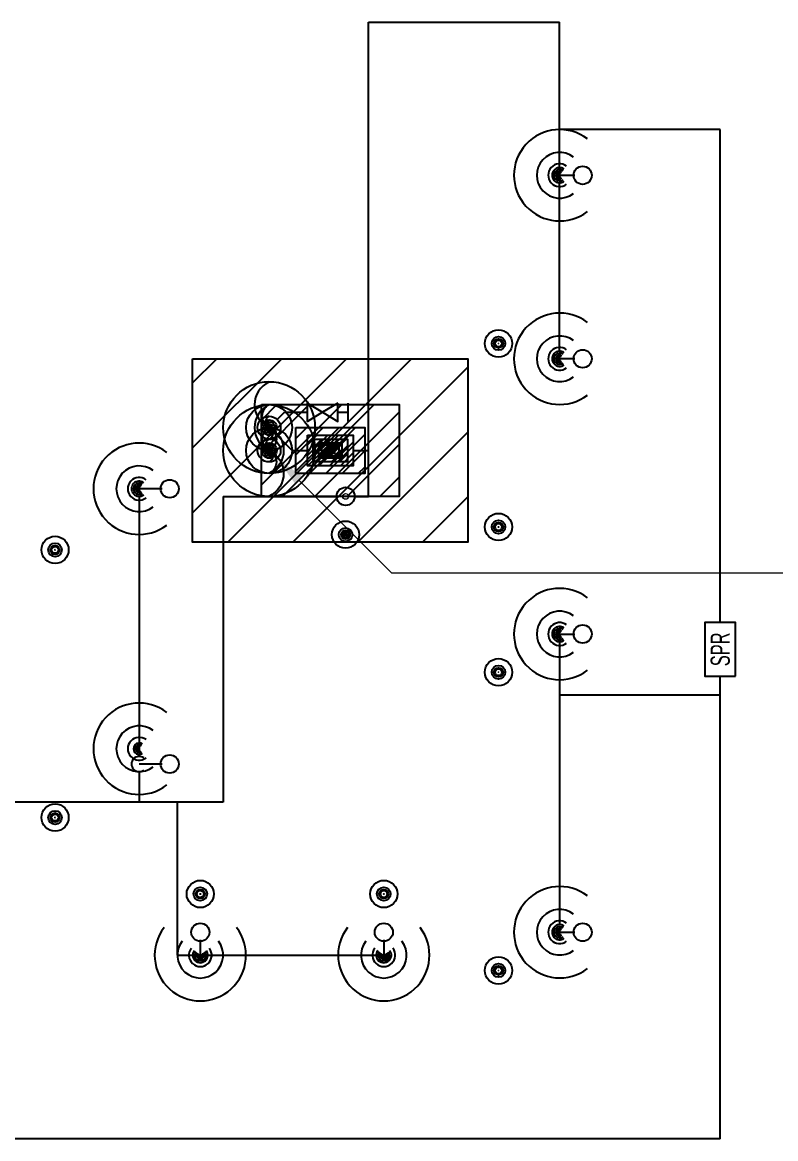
# Model space of a CAD drawing. Extents: x -3559 to 4847, y -109 to 1296.
# Drawn here: x -577 to -183, y 212 to 796 of the extents above; entities that cross this region are included whole.
import ezdxf
from ezdxf import colors
from ezdxf.entities.mleader import LeaderData, LeaderLine
from ezdxf.enums import TextEntityAlignment as Align
from ezdxf.math import Vec2, Vec3

# ---------------------------------------------------------------- set-up
doc = ezdxf.new("R2010")
doc.units = 0
doc.header["$LTSCALE"] = 48
doc.header["$MEASUREMENT"] = 0
for name, color, linetype in [('F-DRNP-N', 6, 'Continuous'), ('F-DRNP-N @ 1 (1)', 6, 'Continuous'), ('F-DRNP-N @ 1 (2)', 6, 'Continuous'), ('F-DRNP-N @ 12', 6, 'Continuous'), ('F-DRNP-N @ 128', 6, 'Continuous'), ('F-DRNP-N @ 16', 6, 'Continuous'), ('F-DRNP-N @ 192', 6, 'Continuous'), ('F-DRNP-N @ 2', 6, 'Continuous'), ('F-DRNP-N @ 24', 6, 'Continuous'), ('F-DRNP-N @ 384', 6, 'Continuous'), ('F-DRNP-N @ 4', 6, 'Continuous'), ('F-DRNP-N @ 48', 6, 'Continuous'), ('F-DRNP-N @ 64', 6, 'Continuous'), ('F-DRNP-N @ 768', 6, 'Continuous'), ('F-DRNP-N @ 8', 6, 'Continuous'), ('F-DRNP-N @ 96', 6, 'Continuous'), ('F-FP-N', 2, 'Continuous'), ('F-FP-N @ 1 (1)', 2, 'Continuous'), ('F-FP-N @ 1 (2)', 2, 'Continuous'), ('F-FP-N @ 12', 2, 'Continuous'), ('F-FP-N @ 128', 2, 'Continuous'), ('F-FP-N @ 16', 2, 'Continuous'), ('F-FP-N @ 192', 2, 'Continuous'), ('F-FP-N @ 2', 2, 'Continuous'), ('F-FP-N @ 24', 2, 'Continuous'), ('F-FP-N @ 384', 2, 'Continuous'), ('F-FP-N @ 4', 2, 'Continuous'), ('F-FP-N @ 48', 2, 'Continuous'), ('F-FP-N @ 64', 2, 'Continuous'), ('F-FP-N @ 768', 2, 'Continuous'), ('F-FP-N @ 8', 2, 'Continuous'), ('F-FP-N @ 96', 2, 'Continuous'), ('F-SPRK-HEAD-N', 2, 'Continuous'), ('F-SPRK-HEAD-N @ 1 (1)', 2, 'Continuous'), ('F-SPRK-HEAD-N @ 1 (2)', 2, 'Continuous'), ('F-SPRK-HEAD-N @ 128', 2, 'Continuous'), ('F-SPRK-HEAD-N @ 192', 2, 'Continuous'), ('F-SPRK-HEAD-N @ 48', 2, 'Continuous'), ('F-SPRK-HEAD-N @ 64', 2, 'Continuous'), ('F-SPRK-HEAD-N @ 96', 2, 'Continuous'), ('F-SPRN-N', 1, 'Continuous'), ('F-SPRN-N @ 1 (1)', 1, 'Continuous'), ('F-SPRN-N @ 1 (2)', 1, 'Continuous'), ('F-SPRN-N @ 12', 1, 'Continuous'), ('F-SPRN-N @ 128', 1, 'Continuous'), ('F-SPRN-N @ 16', 1, 'Continuous'), ('F-SPRN-N @ 192', 1, 'Continuous'), ('F-SPRN-N @ 2', 1, 'Continuous'), ('F-SPRN-N @ 24', 1, 'Continuous'), ('F-SPRN-N @ 384', 1, 'Continuous'), ('F-SPRN-N @ 4', 1, 'Continuous'), ('F-SPRN-N @ 48', 1, 'Continuous'), ('F-SPRN-N @ 64', 1, 'Continuous'), ('F-SPRN-N @ 768', 1, 'Continuous'), ('F-SPRN-N @ 8', 1, 'Continuous'), ('F-SPRN-N @ 96', 1, 'Continuous')]:
    doc.layers.add(name, color=color, linetype=linetype)
doc.layers.add('G-ANNO-TEXT', color=70, linetype='Continuous', lineweight=0)
doc.layers.get('0').freeze()
doc.styles.add('Arial', font='arial.ttf')
doc.styles.add('Arial Narrow', font='ARIALN.TTF')

# ---------------------------------------------------------------- blocks, each defined once
blk = doc.blocks.new('*U5')
blk.add_circle((0, 0), 0.03125)
blk = doc.blocks.new('*U748')
at = {"layer": 'F-FP-N @ 1 (1)'}
blk.add_blockref('*U5', (-448, 583.74), dxfattribs=at)
at = {"layer": 'F-FP-N @ 1 (2)'}
blk.add_blockref('*U5', (-448, 583.74), dxfattribs=at)
at = {"layer": 'F-FP-N @ 12', "xscale": 12, "yscale": 12, "zscale": 12}
blk.add_blockref('*U5', (-448, 583.74), dxfattribs=at)
at = {"layer": 'F-FP-N @ 128', "xscale": 128, "yscale": 128, "zscale": 128}
blk.add_blockref('*U5', (-448, 583.74), dxfattribs=at)
at = {"layer": 'F-FP-N @ 16', "xscale": 16, "yscale": 16, "zscale": 16}
blk.add_blockref('*U5', (-448, 583.74), dxfattribs=at)
at = {"layer": 'F-FP-N @ 192', "xscale": 192, "yscale": 192, "zscale": 192}
blk.add_blockref('*U5', (-448, 583.74), dxfattribs=at)
at = {"layer": 'F-FP-N @ 2', "xscale": 2, "yscale": 2, "zscale": 2}
blk.add_blockref('*U5', (-448, 583.74), dxfattribs=at)
at = {"layer": 'F-FP-N @ 24', "xscale": 24, "yscale": 24, "zscale": 24}
blk.add_blockref('*U5', (-448, 583.74), dxfattribs=at)
at = {"layer": 'F-FP-N @ 384', "xscale": 384, "yscale": 384, "zscale": 384}
blk.add_blockref('*U5', (-448, 583.74), dxfattribs=at)
at = {"layer": 'F-FP-N @ 4', "xscale": 4, "yscale": 4, "zscale": 4}
blk.add_blockref('*U5', (-448, 583.74), dxfattribs=at)
at = {"layer": 'F-FP-N @ 48', "xscale": 48, "yscale": 48, "zscale": 48}
blk.add_blockref('*U5', (-448, 583.74), dxfattribs=at)
at = {"layer": 'F-FP-N @ 64', "xscale": 64, "yscale": 64, "zscale": 64}
blk.add_blockref('*U5', (-448, 583.74), dxfattribs=at)
at = {"layer": 'F-FP-N @ 768', "xscale": 768, "yscale": 768, "zscale": 768}
blk.add_blockref('*U5', (-448, 583.74), dxfattribs=at)
at = {"layer": 'F-FP-N @ 8', "xscale": 8, "yscale": 8, "zscale": 8}
blk.add_blockref('*U5', (-448, 583.74), dxfattribs=at)
at = {"layer": 'F-FP-N @ 96', "xscale": 96, "yscale": 96, "zscale": 96}
blk.add_blockref('*U5', (-448, 583.74), dxfattribs=at)
blk = doc.blocks.new('*U749')
at = {"layer": 'F-DRNP-N @ 1 (1)'}
blk.add_blockref('*U5', (-448, 571.74), dxfattribs=at)
at = {"layer": 'F-DRNP-N @ 1 (2)'}
blk.add_blockref('*U5', (-448, 571.74), dxfattribs=at)
at = {"layer": 'F-DRNP-N @ 12', "xscale": 12, "yscale": 12, "zscale": 12}
blk.add_blockref('*U5', (-448, 571.74), dxfattribs=at)
at = {"layer": 'F-DRNP-N @ 128', "xscale": 128, "yscale": 128, "zscale": 128}
blk.add_blockref('*U5', (-448, 571.74), dxfattribs=at)
at = {"layer": 'F-DRNP-N @ 16', "xscale": 16, "yscale": 16, "zscale": 16}
blk.add_blockref('*U5', (-448, 571.74), dxfattribs=at)
at = {"layer": 'F-DRNP-N @ 192', "xscale": 192, "yscale": 192, "zscale": 192}
blk.add_blockref('*U5', (-448, 571.74), dxfattribs=at)
at = {"layer": 'F-DRNP-N @ 2', "xscale": 2, "yscale": 2, "zscale": 2}
blk.add_blockref('*U5', (-448, 571.74), dxfattribs=at)
at = {"layer": 'F-DRNP-N @ 24', "xscale": 24, "yscale": 24, "zscale": 24}
blk.add_blockref('*U5', (-448, 571.74), dxfattribs=at)
at = {"layer": 'F-DRNP-N @ 384', "xscale": 384, "yscale": 384, "zscale": 384}
blk.add_blockref('*U5', (-448, 571.74), dxfattribs=at)
at = {"layer": 'F-DRNP-N @ 4', "xscale": 4, "yscale": 4, "zscale": 4}
blk.add_blockref('*U5', (-448, 571.74), dxfattribs=at)
at = {"layer": 'F-DRNP-N @ 48', "xscale": 48, "yscale": 48, "zscale": 48}
blk.add_blockref('*U5', (-448, 571.74), dxfattribs=at)
at = {"layer": 'F-DRNP-N @ 64', "xscale": 64, "yscale": 64, "zscale": 64}
blk.add_blockref('*U5', (-448, 571.74), dxfattribs=at)
at = {"layer": 'F-DRNP-N @ 768', "xscale": 768, "yscale": 768, "zscale": 768}
blk.add_blockref('*U5', (-448, 571.74), dxfattribs=at)
at = {"layer": 'F-DRNP-N @ 8', "xscale": 8, "yscale": 8, "zscale": 8}
blk.add_blockref('*U5', (-448, 571.74), dxfattribs=at)
at = {"layer": 'F-DRNP-N @ 96', "xscale": 96, "yscale": 96, "zscale": 96}
blk.add_blockref('*U5', (-448, 571.74), dxfattribs=at)
blk = doc.blocks.new('*U8')
at = {"color": 0}
for p, q in [((0.1049, -0.0375), (0.1049, 0.0375)), ((0.0625, 0), (0.1049, 0))]:
    blk.add_line(p, q, dxfattribs=at)
for points in [[(-0.0625, 0.0375), (0, 0), (-0.0625, -0.0375)], [(0.0625, 0.0375), (0, 0), (0.0625, -0.0375)]]:
    blk.add_lwpolyline(points, close=True, dxfattribs=at)
blk = doc.blocks.new('*U9')
h = blk.add_hatch()
h.set_pattern_fill('ANSI31', color=256, scale=0.25)
h.set_pattern_definition([(45, (-0.016827, -0.005125), (-0.022097, 0.022097), [])])
h.paths.add_polyline_path([(0.09375, 0.0625), (-0.09375, 0.0625), (-0.09375, -0.0625), (0.09375, -0.0625)])
blk.add_lwpolyline([(-0.09375, 0.0625), (0.09375, 0.0625), (0.09375, -0.0625), (-0.09375, -0.0625)], close=True)
blk = doc.blocks.new('*U751')
at = {"layer": 'F-FP-N @ 1 (1)'}
blk.add_blockref('*U9', (-416, 571.74), dxfattribs=at)
at = {"layer": 'F-FP-N @ 1 (2)'}
blk.add_blockref('*U9', (-416, 571.74), dxfattribs=at)
at = {"layer": 'F-FP-N @ 12', "xscale": 12, "yscale": 12, "zscale": 12}
blk.add_blockref('*U9', (-416, 571.74), dxfattribs=at)
at = {"layer": 'F-FP-N @ 128', "xscale": 128, "yscale": 128, "zscale": 128}
blk.add_blockref('*U9', (-416, 571.74), dxfattribs=at)
at = {"layer": 'F-FP-N @ 16', "xscale": 16, "yscale": 16, "zscale": 16}
blk.add_blockref('*U9', (-416, 571.74), dxfattribs=at)
at = {"layer": 'F-FP-N @ 192', "xscale": 192, "yscale": 192, "zscale": 192}
blk.add_blockref('*U9', (-416, 571.74), dxfattribs=at)
at = {"layer": 'F-FP-N @ 2', "xscale": 2, "yscale": 2, "zscale": 2}
blk.add_blockref('*U9', (-416, 571.74), dxfattribs=at)
at = {"layer": 'F-FP-N @ 24', "xscale": 24, "yscale": 24, "zscale": 24}
blk.add_blockref('*U9', (-416, 571.74), dxfattribs=at)
at = {"layer": 'F-FP-N @ 384', "xscale": 384, "yscale": 384, "zscale": 384}
blk.add_blockref('*U9', (-416, 571.74), dxfattribs=at)
at = {"layer": 'F-FP-N @ 4', "xscale": 4, "yscale": 4, "zscale": 4}
blk.add_blockref('*U9', (-416, 571.74), dxfattribs=at)
at = {"layer": 'F-FP-N @ 48', "xscale": 48, "yscale": 48, "zscale": 48}
blk.add_blockref('*U9', (-416, 571.74), dxfattribs=at)
at = {"layer": 'F-FP-N @ 64', "xscale": 64, "yscale": 64, "zscale": 64}
blk.add_blockref('*U9', (-416, 571.74), dxfattribs=at)
at = {"layer": 'F-FP-N @ 768', "xscale": 768, "yscale": 768, "zscale": 768}
blk.add_blockref('*U9', (-416, 571.74), dxfattribs=at)
at = {"layer": 'F-FP-N @ 8', "xscale": 8, "yscale": 8, "zscale": 8}
blk.add_blockref('*U9', (-416, 571.74), dxfattribs=at)
at = {"layer": 'F-FP-N @ 96', "xscale": 96, "yscale": 96, "zscale": 96}
blk.add_blockref('*U9', (-416, 571.74), dxfattribs=at)
blk = doc.blocks.new('*U6')
blk.add_lwpolyline([(0, 0.03112, 0.634258), (0, 0, -0.634258), (0, -0.03112)], format="xyb")
blk.add_circle((0, 0), 0.03125)
blk = doc.blocks.new('*U752')
at = {"layer": 'F-FP-N @ 1 (1)'}
blk.add_blockref('*U6', (-448, 583.74), dxfattribs=at)
at = {"layer": 'F-FP-N @ 1 (2)'}
blk.add_blockref('*U6', (-448, 583.74), dxfattribs=at)
at = {"layer": 'F-FP-N @ 12', "xscale": 12, "yscale": 12, "zscale": 12}
blk.add_blockref('*U6', (-448, 583.74), dxfattribs=at)
at = {"layer": 'F-FP-N @ 128', "xscale": 128, "yscale": 128, "zscale": 128}
blk.add_blockref('*U6', (-448, 583.74), dxfattribs=at)
at = {"layer": 'F-FP-N @ 16', "xscale": 16, "yscale": 16, "zscale": 16}
blk.add_blockref('*U6', (-448, 583.74), dxfattribs=at)
at = {"layer": 'F-FP-N @ 192', "xscale": 192, "yscale": 192, "zscale": 192}
blk.add_blockref('*U6', (-448, 583.74), dxfattribs=at)
at = {"layer": 'F-FP-N @ 2', "xscale": 2, "yscale": 2, "zscale": 2}
blk.add_blockref('*U6', (-448, 583.74), dxfattribs=at)
at = {"layer": 'F-FP-N @ 24', "xscale": 24, "yscale": 24, "zscale": 24}
blk.add_blockref('*U6', (-448, 583.74), dxfattribs=at)
at = {"layer": 'F-FP-N @ 384', "xscale": 384, "yscale": 384, "zscale": 384}
blk.add_blockref('*U6', (-448, 583.74), dxfattribs=at)
at = {"layer": 'F-FP-N @ 4', "xscale": 4, "yscale": 4, "zscale": 4}
blk.add_blockref('*U6', (-448, 583.74), dxfattribs=at)
at = {"layer": 'F-FP-N @ 48', "xscale": 48, "yscale": 48, "zscale": 48}
blk.add_blockref('*U6', (-448, 583.74), dxfattribs=at)
at = {"layer": 'F-FP-N @ 64', "xscale": 64, "yscale": 64, "zscale": 64}
blk.add_blockref('*U6', (-448, 583.74), dxfattribs=at)
at = {"layer": 'F-FP-N @ 768', "xscale": 768, "yscale": 768, "zscale": 768}
blk.add_blockref('*U6', (-448, 583.74), dxfattribs=at)
at = {"layer": 'F-FP-N @ 8', "xscale": 8, "yscale": 8, "zscale": 8}
blk.add_blockref('*U6', (-448, 583.74), dxfattribs=at)
at = {"layer": 'F-FP-N @ 96', "xscale": 96, "yscale": 96, "zscale": 96}
blk.add_blockref('*U6', (-448, 583.74), dxfattribs=at)
blk = doc.blocks.new('*U753')
at = {"layer": 'F-DRNP-N @ 1 (1)'}
blk.add_blockref('*U6', (-448, 571.74), dxfattribs=at)
at = {"layer": 'F-DRNP-N @ 1 (2)'}
blk.add_blockref('*U6', (-448, 571.74), dxfattribs=at)
at = {"layer": 'F-DRNP-N @ 12', "xscale": 12, "yscale": 12, "zscale": 12}
blk.add_blockref('*U6', (-448, 571.74), dxfattribs=at)
at = {"layer": 'F-DRNP-N @ 128', "xscale": 128, "yscale": 128, "zscale": 128}
blk.add_blockref('*U6', (-448, 571.74), dxfattribs=at)
at = {"layer": 'F-DRNP-N @ 16', "xscale": 16, "yscale": 16, "zscale": 16}
blk.add_blockref('*U6', (-448, 571.74), dxfattribs=at)
at = {"layer": 'F-DRNP-N @ 192', "xscale": 192, "yscale": 192, "zscale": 192}
blk.add_blockref('*U6', (-448, 571.74), dxfattribs=at)
at = {"layer": 'F-DRNP-N @ 2', "xscale": 2, "yscale": 2, "zscale": 2}
blk.add_blockref('*U6', (-448, 571.74), dxfattribs=at)
at = {"layer": 'F-DRNP-N @ 24', "xscale": 24, "yscale": 24, "zscale": 24}
blk.add_blockref('*U6', (-448, 571.74), dxfattribs=at)
at = {"layer": 'F-DRNP-N @ 384', "xscale": 384, "yscale": 384, "zscale": 384}
blk.add_blockref('*U6', (-448, 571.74), dxfattribs=at)
at = {"layer": 'F-DRNP-N @ 4', "xscale": 4, "yscale": 4, "zscale": 4}
blk.add_blockref('*U6', (-448, 571.74), dxfattribs=at)
at = {"layer": 'F-DRNP-N @ 48', "xscale": 48, "yscale": 48, "zscale": 48}
blk.add_blockref('*U6', (-448, 571.74), dxfattribs=at)
at = {"layer": 'F-DRNP-N @ 64', "xscale": 64, "yscale": 64, "zscale": 64}
blk.add_blockref('*U6', (-448, 571.74), dxfattribs=at)
at = {"layer": 'F-DRNP-N @ 768', "xscale": 768, "yscale": 768, "zscale": 768}
blk.add_blockref('*U6', (-448, 571.74), dxfattribs=at)
at = {"layer": 'F-DRNP-N @ 8', "xscale": 8, "yscale": 8, "zscale": 8}
blk.add_blockref('*U6', (-448, 571.74), dxfattribs=at)
at = {"layer": 'F-DRNP-N @ 96', "xscale": 96, "yscale": 96, "zscale": 96}
blk.add_blockref('*U6', (-448, 571.74), dxfattribs=at)
blk = doc.blocks.new('*U18')
at = {"layer": 'DEFPOINTS'}
blk.add_lwpolyline([(-0.11, -0.0625), (0.11, -0.0625), (0.11, 0.0625), (-0.11, 0.0625)], close=True, dxfattribs=at)
at = {"style": 'Arial Narrow', "width": 0.75}
blk.add_text('SPR', height=0.07812, dxfattribs=at).set_placement((0, 0), align=Align.MIDDLE)
blk = doc.blocks.new('*U12')
blk.add_circle((0, 0), 0.0371)
blk = doc.blocks.new('*U758')
at = {"layer": 'F-SPRK-HEAD-N @ 1 (1)'}
blk.add_blockref('*U12', (-484, 339.74), dxfattribs=at)
at = {"layer": 'F-SPRK-HEAD-N @ 1 (2)'}
blk.add_blockref('*U12', (-484, 339.74), dxfattribs=at)
at = {"layer": 'F-SPRK-HEAD-N @ 128', "xscale": 128, "yscale": 128, "zscale": 128}
blk.add_blockref('*U12', (-484, 319.74), dxfattribs=at)
at = {"layer": 'F-SPRK-HEAD-N @ 192', "xscale": 192, "yscale": 192, "zscale": 192}
blk.add_blockref('*U12', (-484, 339.74), dxfattribs=at)
at = {"layer": 'F-SPRK-HEAD-N @ 48', "xscale": 48, "yscale": 48, "zscale": 48}
blk.add_blockref('*U12', (-484, 339.74), dxfattribs=at)
at = {"layer": 'F-SPRK-HEAD-N @ 64', "xscale": 64, "yscale": 64, "zscale": 64}
blk.add_blockref('*U12', (-484, 339.74), dxfattribs=at)
at = {"layer": 'F-SPRK-HEAD-N @ 96', "xscale": 96, "yscale": 96, "zscale": 96}
blk.add_blockref('*U12', (-484, 339.74), dxfattribs=at)
blk = doc.blocks.new('*U759')
at = {"layer": 'F-SPRK-HEAD-N @ 1 (1)'}
blk.add_blockref('*U12', (-388, 339.74), dxfattribs=at)
at = {"layer": 'F-SPRK-HEAD-N @ 1 (2)'}
blk.add_blockref('*U12', (-388, 339.74), dxfattribs=at)
at = {"layer": 'F-SPRK-HEAD-N @ 128', "xscale": 128, "yscale": 128, "zscale": 128}
blk.add_blockref('*U12', (-388, 319.74), dxfattribs=at)
at = {"layer": 'F-SPRK-HEAD-N @ 192', "xscale": 192, "yscale": 192, "zscale": 192}
blk.add_blockref('*U12', (-388, 339.74), dxfattribs=at)
at = {"layer": 'F-SPRK-HEAD-N @ 48', "xscale": 48, "yscale": 48, "zscale": 48}
blk.add_blockref('*U12', (-388, 339.74), dxfattribs=at)
at = {"layer": 'F-SPRK-HEAD-N @ 64', "xscale": 64, "yscale": 64, "zscale": 64}
blk.add_blockref('*U12', (-388, 339.74), dxfattribs=at)
at = {"layer": 'F-SPRK-HEAD-N @ 96', "xscale": 96, "yscale": 96, "zscale": 96}
blk.add_blockref('*U12', (-388, 339.74), dxfattribs=at)
blk = doc.blocks.new('*U13')
at = {"linetype": 'Continuous'}
blk.add_arc((0, 0), 0.03112, 232.56697, 127.43303, dxfattribs=at)
blk = doc.blocks.new('*U764')
at = {"layer": 'F-SPRN-N @ 1 (1)', "rotation": 270}
blk.add_blockref('*U13', (-484, 307.74), dxfattribs=at)
at = {"layer": 'F-SPRN-N @ 1 (2)', "rotation": 270}
blk.add_blockref('*U13', (-484, 307.74), dxfattribs=at)
at = {"layer": 'F-SPRN-N @ 12', "xscale": 12, "yscale": 12, "zscale": 12, "rotation": 270}
blk.add_blockref('*U13', (-484, 307.74), dxfattribs=at)
at = {"layer": 'F-SPRN-N @ 128', "xscale": 128, "yscale": 128, "zscale": 128, "rotation": 270}
blk.add_blockref('*U13', (-484, 307.74), dxfattribs=at)
at = {"layer": 'F-SPRN-N @ 16', "xscale": 16, "yscale": 16, "zscale": 16, "rotation": 270}
blk.add_blockref('*U13', (-484, 307.74), dxfattribs=at)
at = {"layer": 'F-SPRN-N @ 192', "xscale": 192, "yscale": 192, "zscale": 192, "rotation": 270}
blk.add_blockref('*U13', (-484, 307.74), dxfattribs=at)
at = {"layer": 'F-SPRN-N @ 2', "xscale": 2, "yscale": 2, "zscale": 2, "rotation": 270}
blk.add_blockref('*U13', (-484, 307.74), dxfattribs=at)
at = {"layer": 'F-SPRN-N @ 24', "xscale": 24, "yscale": 24, "zscale": 24, "rotation": 270}
blk.add_blockref('*U13', (-484, 307.74), dxfattribs=at)
at = {"layer": 'F-SPRN-N @ 384', "xscale": 384, "yscale": 384, "zscale": 384, "rotation": 270}
blk.add_blockref('*U13', (-484, 307.74), dxfattribs=at)
at = {"layer": 'F-SPRN-N @ 4', "xscale": 4, "yscale": 4, "zscale": 4, "rotation": 270}
blk.add_blockref('*U13', (-484, 307.74), dxfattribs=at)
at = {"layer": 'F-SPRN-N @ 48', "xscale": 48, "yscale": 48, "zscale": 48, "rotation": 270}
blk.add_blockref('*U13', (-484, 307.74), dxfattribs=at)
at = {"layer": 'F-SPRN-N @ 64', "xscale": 64, "yscale": 64, "zscale": 64, "rotation": 270}
blk.add_blockref('*U13', (-484, 307.74), dxfattribs=at)
at = {"layer": 'F-SPRN-N @ 768', "xscale": 768, "yscale": 768, "zscale": 768, "rotation": 270}
blk.add_blockref('*U13', (-484, 307.74), dxfattribs=at)
at = {"layer": 'F-SPRN-N @ 8', "xscale": 8, "yscale": 8, "zscale": 8, "rotation": 270}
blk.add_blockref('*U13', (-484, 307.74), dxfattribs=at)
at = {"layer": 'F-SPRN-N @ 96', "xscale": 96, "yscale": 96, "zscale": 96, "rotation": 270}
blk.add_blockref('*U13', (-484, 307.74), dxfattribs=at)
blk = doc.blocks.new('*U765')
at = {"layer": 'F-SPRN-N @ 1 (1)', "rotation": 270}
blk.add_blockref('*U13', (-388, 307.74), dxfattribs=at)
at = {"layer": 'F-SPRN-N @ 1 (2)', "rotation": 270}
blk.add_blockref('*U13', (-388, 307.74), dxfattribs=at)
at = {"layer": 'F-SPRN-N @ 12', "xscale": 12, "yscale": 12, "zscale": 12, "rotation": 270}
blk.add_blockref('*U13', (-388, 307.74), dxfattribs=at)
at = {"layer": 'F-SPRN-N @ 128', "xscale": 128, "yscale": 128, "zscale": 128, "rotation": 270}
blk.add_blockref('*U13', (-388, 307.74), dxfattribs=at)
at = {"layer": 'F-SPRN-N @ 16', "xscale": 16, "yscale": 16, "zscale": 16, "rotation": 270}
blk.add_blockref('*U13', (-388, 307.74), dxfattribs=at)
at = {"layer": 'F-SPRN-N @ 192', "xscale": 192, "yscale": 192, "zscale": 192, "rotation": 270}
blk.add_blockref('*U13', (-388, 307.74), dxfattribs=at)
at = {"layer": 'F-SPRN-N @ 2', "xscale": 2, "yscale": 2, "zscale": 2, "rotation": 270}
blk.add_blockref('*U13', (-388, 307.74), dxfattribs=at)
at = {"layer": 'F-SPRN-N @ 24', "xscale": 24, "yscale": 24, "zscale": 24, "rotation": 270}
blk.add_blockref('*U13', (-388, 307.74), dxfattribs=at)
at = {"layer": 'F-SPRN-N @ 384', "xscale": 384, "yscale": 384, "zscale": 384, "rotation": 270}
blk.add_blockref('*U13', (-388, 307.74), dxfattribs=at)
at = {"layer": 'F-SPRN-N @ 4', "xscale": 4, "yscale": 4, "zscale": 4, "rotation": 270}
blk.add_blockref('*U13', (-388, 307.74), dxfattribs=at)
at = {"layer": 'F-SPRN-N @ 48', "xscale": 48, "yscale": 48, "zscale": 48, "rotation": 270}
blk.add_blockref('*U13', (-388, 307.74), dxfattribs=at)
at = {"layer": 'F-SPRN-N @ 64', "xscale": 64, "yscale": 64, "zscale": 64, "rotation": 270}
blk.add_blockref('*U13', (-388, 307.74), dxfattribs=at)
at = {"layer": 'F-SPRN-N @ 768', "xscale": 768, "yscale": 768, "zscale": 768, "rotation": 270}
blk.add_blockref('*U13', (-388, 307.74), dxfattribs=at)
at = {"layer": 'F-SPRN-N @ 8', "xscale": 8, "yscale": 8, "zscale": 8, "rotation": 270}
blk.add_blockref('*U13', (-388, 307.74), dxfattribs=at)
at = {"layer": 'F-SPRN-N @ 96', "xscale": 96, "yscale": 96, "zscale": 96, "rotation": 270}
blk.add_blockref('*U13', (-388, 307.74), dxfattribs=at)
blk = doc.blocks.new('*U795')
at = {"layer": 'F-SPRK-HEAD-N @ 1 (1)'}
blk.add_blockref('*U12', (-328, 299.74), dxfattribs=at)
at = {"layer": 'F-SPRK-HEAD-N @ 1 (2)'}
blk.add_blockref('*U12', (-328, 299.74), dxfattribs=at)
at = {"layer": 'F-SPRK-HEAD-N @ 128', "xscale": 128, "yscale": 128, "zscale": 128}
blk.add_blockref('*U12', (-284, 319.74), dxfattribs=at)
at = {"layer": 'F-SPRK-HEAD-N @ 192', "xscale": 192, "yscale": 192, "zscale": 192}
blk.add_blockref('*U12', (-328, 299.74), dxfattribs=at)
at = {"layer": 'F-SPRK-HEAD-N @ 48', "xscale": 48, "yscale": 48, "zscale": 48}
blk.add_blockref('*U12', (-328, 299.74), dxfattribs=at)
at = {"layer": 'F-SPRK-HEAD-N @ 64', "xscale": 64, "yscale": 64, "zscale": 64}
blk.add_blockref('*U12', (-328, 299.74), dxfattribs=at)
at = {"layer": 'F-SPRK-HEAD-N @ 96', "xscale": 96, "yscale": 96, "zscale": 96}
blk.add_blockref('*U12', (-328, 299.74), dxfattribs=at)
blk = doc.blocks.new('*U796')
at = {"layer": 'F-SPRK-HEAD-N @ 1 (1)'}
blk.add_blockref('*U12', (-328, 531.74), dxfattribs=at)
at = {"layer": 'F-SPRK-HEAD-N @ 1 (2)'}
blk.add_blockref('*U12', (-328, 531.74), dxfattribs=at)
at = {"layer": 'F-SPRK-HEAD-N @ 128', "xscale": 128, "yscale": 128, "zscale": 128}
blk.add_blockref('*U12', (-284, 619.74), dxfattribs=at)
at = {"layer": 'F-SPRK-HEAD-N @ 192', "xscale": 192, "yscale": 192, "zscale": 192}
blk.add_blockref('*U12', (-328, 531.74), dxfattribs=at)
at = {"layer": 'F-SPRK-HEAD-N @ 48', "xscale": 48, "yscale": 48, "zscale": 48}
blk.add_blockref('*U12', (-328, 531.74), dxfattribs=at)
at = {"layer": 'F-SPRK-HEAD-N @ 64', "xscale": 64, "yscale": 64, "zscale": 64}
blk.add_blockref('*U12', (-328, 531.74), dxfattribs=at)
at = {"layer": 'F-SPRK-HEAD-N @ 96', "xscale": 96, "yscale": 96, "zscale": 96}
blk.add_blockref('*U12', (-328, 531.74), dxfattribs=at)
blk = doc.blocks.new('*U14')
blk.add_circle((0, 0), 0.0371)
at = {"color": 7, "lineweight": 0}
blk.add_circle((0, 0), 0.0117, dxfattribs=at)
blk = doc.blocks.new('*U799')
at = {"layer": 'F-SPRK-HEAD-N @ 1 (1)'}
blk.add_blockref('*U14', (-408, 527.74), dxfattribs=at)
at = {"layer": 'F-SPRK-HEAD-N @ 1 (2)'}
blk.add_blockref('*U14', (-408, 527.74), dxfattribs=at)
at = {"layer": 'F-SPRK-HEAD-N @ 128', "xscale": 128, "yscale": 128, "zscale": 128}
blk.add_blockref('*U14', (-408, 547.74), dxfattribs=at)
at = {"layer": 'F-SPRK-HEAD-N @ 192', "xscale": 192, "yscale": 192, "zscale": 192}
blk.add_blockref('*U14', (-408, 527.74), dxfattribs=at)
at = {"layer": 'F-SPRK-HEAD-N @ 48', "xscale": 48, "yscale": 48, "zscale": 48}
blk.add_blockref('*U14', (-408, 527.74), dxfattribs=at)
at = {"layer": 'F-SPRK-HEAD-N @ 64', "xscale": 64, "yscale": 64, "zscale": 64}
blk.add_blockref('*U14', (-408, 527.74), dxfattribs=at)
at = {"layer": 'F-SPRK-HEAD-N @ 96', "xscale": 96, "yscale": 96, "zscale": 96}
blk.add_blockref('*U14', (-408, 527.74), dxfattribs=at)
blk = doc.blocks.new('*U800')
at = {"layer": 'F-SPRK-HEAD-N @ 1 (1)'}
blk.add_blockref('*U12', (-328, 455.74), dxfattribs=at)
at = {"layer": 'F-SPRK-HEAD-N @ 1 (2)'}
blk.add_blockref('*U12', (-328, 455.74), dxfattribs=at)
at = {"layer": 'F-SPRK-HEAD-N @ 128', "xscale": 128, "yscale": 128, "zscale": 128}
blk.add_blockref('*U12', (-284, 475.74), dxfattribs=at)
at = {"layer": 'F-SPRK-HEAD-N @ 192', "xscale": 192, "yscale": 192, "zscale": 192}
blk.add_blockref('*U12', (-328, 455.74), dxfattribs=at)
at = {"layer": 'F-SPRK-HEAD-N @ 48', "xscale": 48, "yscale": 48, "zscale": 48}
blk.add_blockref('*U12', (-328, 455.74), dxfattribs=at)
at = {"layer": 'F-SPRK-HEAD-N @ 64', "xscale": 64, "yscale": 64, "zscale": 64}
blk.add_blockref('*U12', (-328, 455.74), dxfattribs=at)
at = {"layer": 'F-SPRK-HEAD-N @ 96', "xscale": 96, "yscale": 96, "zscale": 96}
blk.add_blockref('*U12', (-328, 455.74), dxfattribs=at)
blk = doc.blocks.new('*U801')
at = {"layer": 'F-SPRK-HEAD-N @ 1 (1)'}
blk.add_blockref('*U12', (-560, 379.74), dxfattribs=at)
at = {"layer": 'F-SPRK-HEAD-N @ 1 (2)'}
blk.add_blockref('*U12', (-560, 379.74), dxfattribs=at)
at = {"layer": 'F-SPRK-HEAD-N @ 128', "xscale": 128, "yscale": 128, "zscale": 128}
blk.add_blockref('*U12', (-500, 407.74), dxfattribs=at)
at = {"layer": 'F-SPRK-HEAD-N @ 192', "xscale": 192, "yscale": 192, "zscale": 192}
blk.add_blockref('*U12', (-560, 379.74), dxfattribs=at)
at = {"layer": 'F-SPRK-HEAD-N @ 48', "xscale": 48, "yscale": 48, "zscale": 48}
blk.add_blockref('*U12', (-560, 379.74), dxfattribs=at)
at = {"layer": 'F-SPRK-HEAD-N @ 64', "xscale": 64, "yscale": 64, "zscale": 64}
blk.add_blockref('*U12', (-560, 379.74), dxfattribs=at)
at = {"layer": 'F-SPRK-HEAD-N @ 96', "xscale": 96, "yscale": 96, "zscale": 96}
blk.add_blockref('*U12', (-560, 379.74), dxfattribs=at)
blk = doc.blocks.new('*U802')
at = {"layer": 'F-SPRK-HEAD-N @ 1 (1)'}
blk.add_blockref('*U12', (-560, 519.74), dxfattribs=at)
at = {"layer": 'F-SPRK-HEAD-N @ 1 (2)'}
blk.add_blockref('*U12', (-560, 519.74), dxfattribs=at)
at = {"layer": 'F-SPRK-HEAD-N @ 128', "xscale": 128, "yscale": 128, "zscale": 128}
blk.add_blockref('*U12', (-500, 551.74), dxfattribs=at)
at = {"layer": 'F-SPRK-HEAD-N @ 192', "xscale": 192, "yscale": 192, "zscale": 192}
blk.add_blockref('*U12', (-560, 519.74), dxfattribs=at)
at = {"layer": 'F-SPRK-HEAD-N @ 48', "xscale": 48, "yscale": 48, "zscale": 48}
blk.add_blockref('*U12', (-560, 519.74), dxfattribs=at)
at = {"layer": 'F-SPRK-HEAD-N @ 64', "xscale": 64, "yscale": 64, "zscale": 64}
blk.add_blockref('*U12', (-560, 519.74), dxfattribs=at)
at = {"layer": 'F-SPRK-HEAD-N @ 96', "xscale": 96, "yscale": 96, "zscale": 96}
blk.add_blockref('*U12', (-560, 519.74), dxfattribs=at)
blk = doc.blocks.new('*U806')
at = {"layer": 'F-SPRN-N @ 1 (1)', "rotation": 180}
blk.add_blockref('*U13', (-516, 551.74), dxfattribs=at)
at = {"layer": 'F-SPRN-N @ 1 (2)', "rotation": 180}
blk.add_blockref('*U13', (-516, 551.74), dxfattribs=at)
at = {"layer": 'F-SPRN-N @ 12', "xscale": 12, "yscale": 12, "zscale": 12, "rotation": 180}
blk.add_blockref('*U13', (-516, 551.74), dxfattribs=at)
at = {"layer": 'F-SPRN-N @ 128', "xscale": 128, "yscale": 128, "zscale": 128, "rotation": 180}
blk.add_blockref('*U13', (-516, 551.74), dxfattribs=at)
at = {"layer": 'F-SPRN-N @ 16', "xscale": 16, "yscale": 16, "zscale": 16, "rotation": 180}
blk.add_blockref('*U13', (-516, 551.74), dxfattribs=at)
at = {"layer": 'F-SPRN-N @ 192', "xscale": 192, "yscale": 192, "zscale": 192, "rotation": 180}
blk.add_blockref('*U13', (-516, 551.74), dxfattribs=at)
at = {"layer": 'F-SPRN-N @ 2', "xscale": 2, "yscale": 2, "zscale": 2, "rotation": 180}
blk.add_blockref('*U13', (-516, 551.74), dxfattribs=at)
at = {"layer": 'F-SPRN-N @ 24', "xscale": 24, "yscale": 24, "zscale": 24, "rotation": 180}
blk.add_blockref('*U13', (-516, 551.74), dxfattribs=at)
at = {"layer": 'F-SPRN-N @ 384', "xscale": 384, "yscale": 384, "zscale": 384, "rotation": 180}
blk.add_blockref('*U13', (-516, 551.74), dxfattribs=at)
at = {"layer": 'F-SPRN-N @ 4', "xscale": 4, "yscale": 4, "zscale": 4, "rotation": 180}
blk.add_blockref('*U13', (-516, 551.74), dxfattribs=at)
at = {"layer": 'F-SPRN-N @ 48', "xscale": 48, "yscale": 48, "zscale": 48, "rotation": 180}
blk.add_blockref('*U13', (-516, 551.74), dxfattribs=at)
at = {"layer": 'F-SPRN-N @ 64', "xscale": 64, "yscale": 64, "zscale": 64, "rotation": 180}
blk.add_blockref('*U13', (-516, 551.74), dxfattribs=at)
at = {"layer": 'F-SPRN-N @ 768', "xscale": 768, "yscale": 768, "zscale": 768, "rotation": 180}
blk.add_blockref('*U13', (-516, 551.74), dxfattribs=at)
at = {"layer": 'F-SPRN-N @ 8', "xscale": 8, "yscale": 8, "zscale": 8, "rotation": 180}
blk.add_blockref('*U13', (-516, 551.74), dxfattribs=at)
at = {"layer": 'F-SPRN-N @ 96', "xscale": 96, "yscale": 96, "zscale": 96, "rotation": 180}
blk.add_blockref('*U13', (-516, 551.74), dxfattribs=at)
blk = doc.blocks.new('*U807')
at = {"layer": 'F-SPRN-N @ 1 (1)', "rotation": 180}
blk.add_blockref('*U13', (-516, 415.74), dxfattribs=at)
at = {"layer": 'F-SPRN-N @ 1 (2)', "rotation": 180}
blk.add_blockref('*U13', (-516, 415.74), dxfattribs=at)
at = {"layer": 'F-SPRN-N @ 12', "xscale": 12, "yscale": 12, "zscale": 12, "rotation": 180}
blk.add_blockref('*U13', (-516, 415.74), dxfattribs=at)
at = {"layer": 'F-SPRN-N @ 128', "xscale": 128, "yscale": 128, "zscale": 128, "rotation": 180}
blk.add_blockref('*U13', (-516, 407.74), dxfattribs=at)
at = {"layer": 'F-SPRN-N @ 16', "xscale": 16, "yscale": 16, "zscale": 16, "rotation": 180}
blk.add_blockref('*U13', (-516, 415.74), dxfattribs=at)
at = {"layer": 'F-SPRN-N @ 192', "xscale": 192, "yscale": 192, "zscale": 192, "rotation": 180}
blk.add_blockref('*U13', (-516, 415.74), dxfattribs=at)
at = {"layer": 'F-SPRN-N @ 2', "xscale": 2, "yscale": 2, "zscale": 2, "rotation": 180}
blk.add_blockref('*U13', (-516, 415.74), dxfattribs=at)
at = {"layer": 'F-SPRN-N @ 24', "xscale": 24, "yscale": 24, "zscale": 24, "rotation": 180}
blk.add_blockref('*U13', (-516, 415.74), dxfattribs=at)
at = {"layer": 'F-SPRN-N @ 384', "xscale": 384, "yscale": 384, "zscale": 384, "rotation": 180}
blk.add_blockref('*U13', (-516, 415.74), dxfattribs=at)
at = {"layer": 'F-SPRN-N @ 4', "xscale": 4, "yscale": 4, "zscale": 4, "rotation": 180}
blk.add_blockref('*U13', (-516, 415.74), dxfattribs=at)
at = {"layer": 'F-SPRN-N @ 48', "xscale": 48, "yscale": 48, "zscale": 48, "rotation": 180}
blk.add_blockref('*U13', (-516, 415.74), dxfattribs=at)
at = {"layer": 'F-SPRN-N @ 64', "xscale": 64, "yscale": 64, "zscale": 64, "rotation": 180}
blk.add_blockref('*U13', (-516, 415.74), dxfattribs=at)
at = {"layer": 'F-SPRN-N @ 768', "xscale": 768, "yscale": 768, "zscale": 768, "rotation": 180}
blk.add_blockref('*U13', (-516, 415.74), dxfattribs=at)
at = {"layer": 'F-SPRN-N @ 8', "xscale": 8, "yscale": 8, "zscale": 8, "rotation": 180}
blk.add_blockref('*U13', (-516, 415.74), dxfattribs=at)
at = {"layer": 'F-SPRN-N @ 96', "xscale": 96, "yscale": 96, "zscale": 96, "rotation": 180}
blk.add_blockref('*U13', (-516, 415.74), dxfattribs=at)
blk = doc.blocks.new('*U816')
at = {"layer": 'F-SPRN-N @ 1 (1)', "rotation": 180}
blk.add_blockref('*U13', (-296, 475.74), dxfattribs=at)
at = {"layer": 'F-SPRN-N @ 1 (2)', "rotation": 180}
blk.add_blockref('*U13', (-296, 475.74), dxfattribs=at)
at = {"layer": 'F-SPRN-N @ 12', "xscale": 12, "yscale": 12, "zscale": 12, "rotation": 180}
blk.add_blockref('*U13', (-296, 475.74), dxfattribs=at)
at = {"layer": 'F-SPRN-N @ 128', "xscale": 128, "yscale": 128, "zscale": 128, "rotation": 180}
blk.add_blockref('*U13', (-296, 475.74), dxfattribs=at)
at = {"layer": 'F-SPRN-N @ 16', "xscale": 16, "yscale": 16, "zscale": 16, "rotation": 180}
blk.add_blockref('*U13', (-296, 475.74), dxfattribs=at)
at = {"layer": 'F-SPRN-N @ 192', "xscale": 192, "yscale": 192, "zscale": 192, "rotation": 180}
blk.add_blockref('*U13', (-296, 475.74), dxfattribs=at)
at = {"layer": 'F-SPRN-N @ 2', "xscale": 2, "yscale": 2, "zscale": 2, "rotation": 180}
blk.add_blockref('*U13', (-296, 475.74), dxfattribs=at)
at = {"layer": 'F-SPRN-N @ 24', "xscale": 24, "yscale": 24, "zscale": 24, "rotation": 180}
blk.add_blockref('*U13', (-296, 475.74), dxfattribs=at)
at = {"layer": 'F-SPRN-N @ 384', "xscale": 384, "yscale": 384, "zscale": 384, "rotation": 180}
blk.add_blockref('*U13', (-296, 475.74), dxfattribs=at)
at = {"layer": 'F-SPRN-N @ 4', "xscale": 4, "yscale": 4, "zscale": 4, "rotation": 180}
blk.add_blockref('*U13', (-296, 475.74), dxfattribs=at)
at = {"layer": 'F-SPRN-N @ 48', "xscale": 48, "yscale": 48, "zscale": 48, "rotation": 180}
blk.add_blockref('*U13', (-296, 475.74), dxfattribs=at)
at = {"layer": 'F-SPRN-N @ 64', "xscale": 64, "yscale": 64, "zscale": 64, "rotation": 180}
blk.add_blockref('*U13', (-296, 475.74), dxfattribs=at)
at = {"layer": 'F-SPRN-N @ 768', "xscale": 768, "yscale": 768, "zscale": 768, "rotation": 180}
blk.add_blockref('*U13', (-296, 475.74), dxfattribs=at)
at = {"layer": 'F-SPRN-N @ 8', "xscale": 8, "yscale": 8, "zscale": 8, "rotation": 180}
blk.add_blockref('*U13', (-296, 475.74), dxfattribs=at)
at = {"layer": 'F-SPRN-N @ 96', "xscale": 96, "yscale": 96, "zscale": 96, "rotation": 180}
blk.add_blockref('*U13', (-296, 475.74), dxfattribs=at)
blk = doc.blocks.new('*U817')
at = {"layer": 'F-SPRN-N @ 1 (1)', "rotation": 180}
blk.add_blockref('*U13', (-296, 319.74), dxfattribs=at)
at = {"layer": 'F-SPRN-N @ 1 (2)', "rotation": 180}
blk.add_blockref('*U13', (-296, 319.74), dxfattribs=at)
at = {"layer": 'F-SPRN-N @ 12', "xscale": 12, "yscale": 12, "zscale": 12, "rotation": 180}
blk.add_blockref('*U13', (-296, 319.74), dxfattribs=at)
at = {"layer": 'F-SPRN-N @ 128', "xscale": 128, "yscale": 128, "zscale": 128, "rotation": 180}
blk.add_blockref('*U13', (-296, 319.74), dxfattribs=at)
at = {"layer": 'F-SPRN-N @ 16', "xscale": 16, "yscale": 16, "zscale": 16, "rotation": 180}
blk.add_blockref('*U13', (-296, 319.74), dxfattribs=at)
at = {"layer": 'F-SPRN-N @ 192', "xscale": 192, "yscale": 192, "zscale": 192, "rotation": 180}
blk.add_blockref('*U13', (-296, 319.74), dxfattribs=at)
at = {"layer": 'F-SPRN-N @ 2', "xscale": 2, "yscale": 2, "zscale": 2, "rotation": 180}
blk.add_blockref('*U13', (-296, 319.74), dxfattribs=at)
at = {"layer": 'F-SPRN-N @ 24', "xscale": 24, "yscale": 24, "zscale": 24, "rotation": 180}
blk.add_blockref('*U13', (-296, 319.74), dxfattribs=at)
at = {"layer": 'F-SPRN-N @ 384', "xscale": 384, "yscale": 384, "zscale": 384, "rotation": 180}
blk.add_blockref('*U13', (-296, 319.74), dxfattribs=at)
at = {"layer": 'F-SPRN-N @ 4', "xscale": 4, "yscale": 4, "zscale": 4, "rotation": 180}
blk.add_blockref('*U13', (-296, 319.74), dxfattribs=at)
at = {"layer": 'F-SPRN-N @ 48', "xscale": 48, "yscale": 48, "zscale": 48, "rotation": 180}
blk.add_blockref('*U13', (-296, 319.74), dxfattribs=at)
at = {"layer": 'F-SPRN-N @ 64', "xscale": 64, "yscale": 64, "zscale": 64, "rotation": 180}
blk.add_blockref('*U13', (-296, 319.74), dxfattribs=at)
at = {"layer": 'F-SPRN-N @ 768', "xscale": 768, "yscale": 768, "zscale": 768, "rotation": 180}
blk.add_blockref('*U13', (-296, 319.74), dxfattribs=at)
at = {"layer": 'F-SPRN-N @ 8', "xscale": 8, "yscale": 8, "zscale": 8, "rotation": 180}
blk.add_blockref('*U13', (-296, 319.74), dxfattribs=at)
at = {"layer": 'F-SPRN-N @ 96', "xscale": 96, "yscale": 96, "zscale": 96, "rotation": 180}
blk.add_blockref('*U13', (-296, 319.74), dxfattribs=at)
blk = doc.blocks.new('*U838')
at = {"layer": 'F-SPRK-HEAD-N @ 1 (1)'}
blk.add_blockref('*U12', (-328, 627.74), dxfattribs=at)
at = {"layer": 'F-SPRK-HEAD-N @ 1 (2)'}
blk.add_blockref('*U12', (-328, 627.74), dxfattribs=at)
at = {"layer": 'F-SPRK-HEAD-N @ 128', "xscale": 128, "yscale": 128, "zscale": 128}
blk.add_blockref('*U12', (-284, 715.74), dxfattribs=at)
at = {"layer": 'F-SPRK-HEAD-N @ 192', "xscale": 192, "yscale": 192, "zscale": 192}
blk.add_blockref('*U12', (-328, 627.74), dxfattribs=at)
at = {"layer": 'F-SPRK-HEAD-N @ 48', "xscale": 48, "yscale": 48, "zscale": 48}
blk.add_blockref('*U12', (-328, 627.74), dxfattribs=at)
at = {"layer": 'F-SPRK-HEAD-N @ 64', "xscale": 64, "yscale": 64, "zscale": 64}
blk.add_blockref('*U12', (-328, 627.74), dxfattribs=at)
at = {"layer": 'F-SPRK-HEAD-N @ 96', "xscale": 96, "yscale": 96, "zscale": 96}
blk.add_blockref('*U12', (-328, 627.74), dxfattribs=at)
blk = doc.blocks.new('*U840')
at = {"layer": 'F-SPRN-N @ 1 (1)', "rotation": 180}
blk.add_blockref('*U13', (-296, 619.74), dxfattribs=at)
at = {"layer": 'F-SPRN-N @ 1 (2)', "rotation": 180}
blk.add_blockref('*U13', (-296, 619.74), dxfattribs=at)
at = {"layer": 'F-SPRN-N @ 12', "xscale": 12, "yscale": 12, "zscale": 12, "rotation": 180}
blk.add_blockref('*U13', (-296, 619.74), dxfattribs=at)
at = {"layer": 'F-SPRN-N @ 128', "xscale": 128, "yscale": 128, "zscale": 128, "rotation": 180}
blk.add_blockref('*U13', (-296, 619.74), dxfattribs=at)
at = {"layer": 'F-SPRN-N @ 16', "xscale": 16, "yscale": 16, "zscale": 16, "rotation": 180}
blk.add_blockref('*U13', (-296, 619.74), dxfattribs=at)
at = {"layer": 'F-SPRN-N @ 192', "xscale": 192, "yscale": 192, "zscale": 192, "rotation": 180}
blk.add_blockref('*U13', (-296, 619.74), dxfattribs=at)
at = {"layer": 'F-SPRN-N @ 2', "xscale": 2, "yscale": 2, "zscale": 2, "rotation": 180}
blk.add_blockref('*U13', (-296, 619.74), dxfattribs=at)
at = {"layer": 'F-SPRN-N @ 24', "xscale": 24, "yscale": 24, "zscale": 24, "rotation": 180}
blk.add_blockref('*U13', (-296, 619.74), dxfattribs=at)
at = {"layer": 'F-SPRN-N @ 384', "xscale": 384, "yscale": 384, "zscale": 384, "rotation": 180}
blk.add_blockref('*U13', (-296, 619.74), dxfattribs=at)
at = {"layer": 'F-SPRN-N @ 4', "xscale": 4, "yscale": 4, "zscale": 4, "rotation": 180}
blk.add_blockref('*U13', (-296, 619.74), dxfattribs=at)
at = {"layer": 'F-SPRN-N @ 48', "xscale": 48, "yscale": 48, "zscale": 48, "rotation": 180}
blk.add_blockref('*U13', (-296, 619.74), dxfattribs=at)
at = {"layer": 'F-SPRN-N @ 64', "xscale": 64, "yscale": 64, "zscale": 64, "rotation": 180}
blk.add_blockref('*U13', (-296, 619.74), dxfattribs=at)
at = {"layer": 'F-SPRN-N @ 768', "xscale": 768, "yscale": 768, "zscale": 768, "rotation": 180}
blk.add_blockref('*U13', (-296, 619.74), dxfattribs=at)
at = {"layer": 'F-SPRN-N @ 8', "xscale": 8, "yscale": 8, "zscale": 8, "rotation": 180}
blk.add_blockref('*U13', (-296, 619.74), dxfattribs=at)
at = {"layer": 'F-SPRN-N @ 96', "xscale": 96, "yscale": 96, "zscale": 96, "rotation": 180}
blk.add_blockref('*U13', (-296, 619.74), dxfattribs=at)
blk = doc.blocks.new('*U841')
at = {"layer": 'F-SPRN-N @ 1 (1)', "rotation": 180}
blk.add_blockref('*U13', (-296, 715.74), dxfattribs=at)
at = {"layer": 'F-SPRN-N @ 1 (2)', "rotation": 180}
blk.add_blockref('*U13', (-296, 715.74), dxfattribs=at)
at = {"layer": 'F-SPRN-N @ 12', "xscale": 12, "yscale": 12, "zscale": 12, "rotation": 180}
blk.add_blockref('*U13', (-296, 715.74), dxfattribs=at)
at = {"layer": 'F-SPRN-N @ 128', "xscale": 128, "yscale": 128, "zscale": 128, "rotation": 180}
blk.add_blockref('*U13', (-296, 715.74), dxfattribs=at)
at = {"layer": 'F-SPRN-N @ 16', "xscale": 16, "yscale": 16, "zscale": 16, "rotation": 180}
blk.add_blockref('*U13', (-296, 715.74), dxfattribs=at)
at = {"layer": 'F-SPRN-N @ 192', "xscale": 192, "yscale": 192, "zscale": 192, "rotation": 180}
blk.add_blockref('*U13', (-296, 715.74), dxfattribs=at)
at = {"layer": 'F-SPRN-N @ 2', "xscale": 2, "yscale": 2, "zscale": 2, "rotation": 180}
blk.add_blockref('*U13', (-296, 715.74), dxfattribs=at)
at = {"layer": 'F-SPRN-N @ 24', "xscale": 24, "yscale": 24, "zscale": 24, "rotation": 180}
blk.add_blockref('*U13', (-296, 715.74), dxfattribs=at)
at = {"layer": 'F-SPRN-N @ 384', "xscale": 384, "yscale": 384, "zscale": 384, "rotation": 180}
blk.add_blockref('*U13', (-296, 715.74), dxfattribs=at)
at = {"layer": 'F-SPRN-N @ 4', "xscale": 4, "yscale": 4, "zscale": 4, "rotation": 180}
blk.add_blockref('*U13', (-296, 715.74), dxfattribs=at)
at = {"layer": 'F-SPRN-N @ 48', "xscale": 48, "yscale": 48, "zscale": 48, "rotation": 180}
blk.add_blockref('*U13', (-296, 715.74), dxfattribs=at)
at = {"layer": 'F-SPRN-N @ 64', "xscale": 64, "yscale": 64, "zscale": 64, "rotation": 180}
blk.add_blockref('*U13', (-296, 715.74), dxfattribs=at)
at = {"layer": 'F-SPRN-N @ 768', "xscale": 768, "yscale": 768, "zscale": 768, "rotation": 180}
blk.add_blockref('*U13', (-296, 715.74), dxfattribs=at)
at = {"layer": 'F-SPRN-N @ 8', "xscale": 8, "yscale": 8, "zscale": 8, "rotation": 180}
blk.add_blockref('*U13', (-296, 715.74), dxfattribs=at)
at = {"layer": 'F-SPRN-N @ 96', "xscale": 96, "yscale": 96, "zscale": 96, "rotation": 180}
blk.add_blockref('*U13', (-296, 715.74), dxfattribs=at)

msp = doc.modelspace()

# ---------------------------------------------------------------- linework, layer by layer
at = {"layer": 'F-FP-N'}
for p, q in [((-444, 587.74), (-440, 591.74)), ((-440, 591.74), (-428, 591.74)), ((-444, 579.74), (-436, 571.74)), ((-436, 571.74), (-428, 571.74))]:
    msp.add_line(p, q, dxfattribs=at)
at = {"layer": 'F-SPRN-N'}
for p, q in [((-396, 795.74), (-296, 795.74)), ((-396, 547.74), (-396, 795.74)), ((-296, 739.74), (-296, 795.74)), ((-212, 739.74), (-296, 739.74)), ((-296, 719.74), (-296, 739.74)), ((-212, 481.82), (-212, 739.74)), ((-296, 715.74), (-288, 715.74)), ((-296, 623.74), (-296, 711.74)), ((-288, 619.74), (-296, 619.74)), ((-404, 571.74), (-396, 571.74)), ((-504, 551.74), (-516, 551.74)), ((-516, 547.74), (-516, 411.74)), ((-472, 547.74), (-412.75, 547.74)), ((-472, 547.74), (-472, 387.74)), ((-403.25, 547.74), (-396, 547.74)), ((-296, 475.74), (-288, 475.74)), ((-296, 471.74), (-296, 363.74)), ((-212, 211.74), (-212, 453.67)), ((-212, 443.74), (-296, 443.74)), ((-504, 407.74), (-516, 407.74)), ((-516, 403.74), (-516, 387.74)), ((-472, 387.74), (-677.92, 387.74)), ((-496, 307.74), (-496, 387.74)), ((-296, 379.74), (-296, 323.74)), ((-484, 315.74), (-484, 307.74)), ((-388, 315.74), (-388, 307.74)), ((-296, 319.74), (-288, 319.74)), ((-496, 307.74), (-488, 307.74)), ((-480, 307.74), (-392, 307.74)), ((-212, 211.74), (-677.92, 211.74))]:
    msp.add_line(p, q, dxfattribs=at)

# ---------------------------------------------------------------- block references
at = {"layer": 'F-DRNP-N'}
for name in ['*U749', '*U753']:
    msp.add_blockref(name, (0, 0), dxfattribs=at)
at = {"layer": 'F-FP-N'}
for name in ['*U751', '*U748', '*U752']:
    msp.add_blockref(name, (0, 0), dxfattribs=at)
at = {"layer": 'F-FP-N @ 128', "xscale": 128, "yscale": 128, "zscale": 128}
msp.add_blockref('*U8', (-420, 591.74), dxfattribs=at)
at = {"layer": 'F-SPRK-HEAD-N'}
for name in ['*U838', '*U796', '*U802', '*U799', '*U800', '*U801', '*U758', '*U759', '*U795']:
    msp.add_blockref(name, (0, 0), dxfattribs=at)
at = {"layer": 'F-SPRN-N'}
for name in ['*U841', '*U840', '*U806', '*U816', '*U807', '*U817', '*U764', '*U765']:
    msp.add_blockref(name, (0, 0), dxfattribs=at)
at = {"layer": 'F-SPRN-N @ 128', "xscale": 128, "yscale": 128, "zscale": 128, "rotation": 90}
msp.add_blockref('*U18', (-212, 467.74), dxfattribs=at)

# ---------------------------------------------------------------- leaders
at = {"layer": 'G-ANNO-TEXT'}
ml = msp.add_multileader_mtext('Standard', dxfattribs=at)
ml.set_content('LINEN CHUTE SPR RISER ', color=256, style='Arial')
ml.set_leader_properties(color=256, linetype='ByLayer', lineweight=-1)
ml.build(insert=Vec2(0, 0))
ml.multileader.update_dxf_attribs({"has_dogleg": 0, "dogleg_length": 0.125, "arrow_head_size": 16, "scale": 128})
ctx = ml.context
ctx.base_point, ctx.scale, ctx.char_height, ctx.arrow_head_size, ctx.landing_gap_size, ctx.plane_origin = Vec3(-1952, 643.74), 128, 12, 16, 4, Vec3(-1964, 491.74)
notes = []
notes.append((ctx, [(0, (1, 1, 0), (-1968, 643.74), (1, 0), 16, [(0, [(-1964, 491.74), (-1956, 643.74)], 0, [])])]))
ctx.mtext.insert, ctx.mtext.width, ctx.mtext.flow_direction = Vec3(-1948, 649.85), 53.0863, 5
ml = msp.add_multileader_mtext('Standard', dxfattribs=at)
ml.set_content('\\A1;3"DR\\P6"FP\\P2{\\H0.8x;\\S1#2;\\H1.25x;"FDC}\\PFCVS', color=256, style='Arial')
ml.set_leader_properties(color=256, linetype='ByLayer', lineweight=-1)
ml.build(insert=Vec2(0, 0))
ml.multileader.update_dxf_attribs({"has_dogleg": 0, "dogleg_length": 0.125, "arrow_head_size": 16, "scale": 128})
ctx = ml.context
ctx.base_point, ctx.scale, ctx.char_height, ctx.arrow_head_size, ctx.landing_gap_size, ctx.plane_origin = Vec3(140, 507.74), 128, 12, 16, 4, Vec3(-252, 663.74)
notes.append((ctx, [(0, (1, 1, 0), (124, 507.74), (1, 0), 16, [(0, [(-444, 567.74), (-384, 507.74)], 0, [])])]))
ctx.mtext.insert, ctx.mtext.flow_direction = Vec3(144, 513.85), 5
for ctx, leaders in notes:
    for number, flags, end, landing, length, lines in leaders:
        leader = LeaderData()
        leader.index, (leader.has_last_leader_line, leader.has_dogleg_vector, leader.attachment_direction) = number, flags
        leader.last_leader_point, leader.dogleg_vector, leader.dogleg_length = Vec3(end), Vec3(landing), length
        for number, points, colour, breaks in lines:
            line = LeaderLine()
            line.index, line.vertices, line.color, line.breaks = number, Vec3.list(points), colors.encode_raw_color(colour), breaks
            leader.lines.append(line)
        ctx.leaders.append(leader)

doc.saveas('drawing.dxf')
